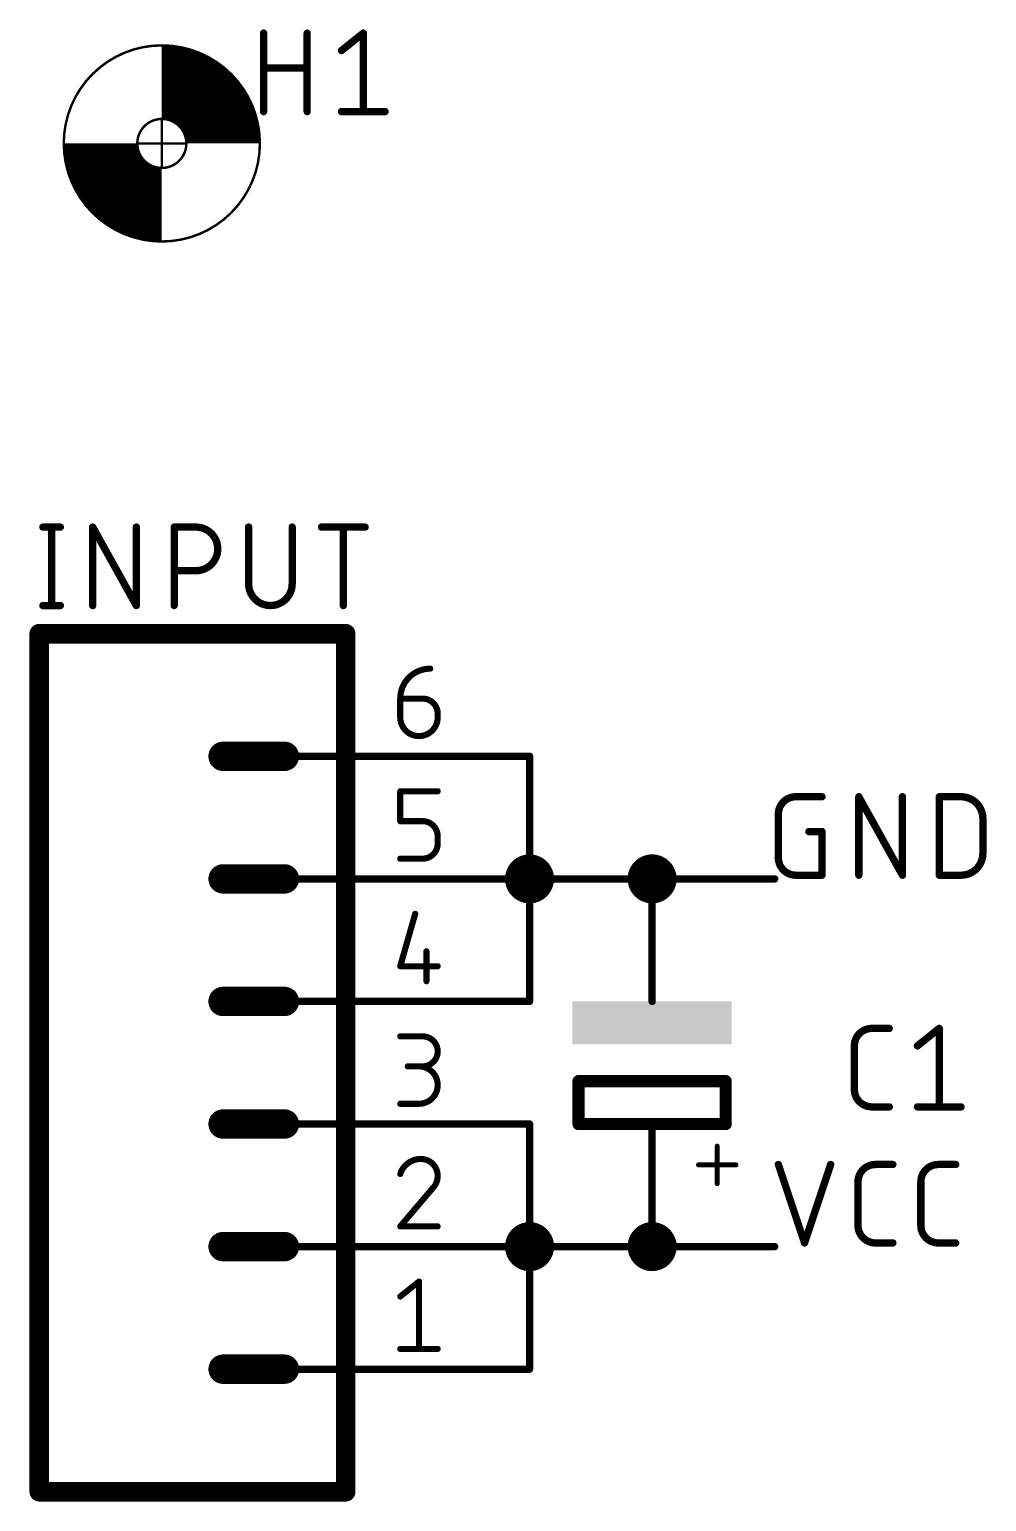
# Model space of a CAD drawing. Extents: x 13 to 226, y 41 to 152.
# Drawn here: x 25.2 to 45.03, y 119.18 to 149.68 of the extents above; entities that cross this region are included whole.
import ezdxf

# ---------------------------------------------------------------- set-up
doc = ezdxf.new("R2010")
doc.units = 0
for name, color, linetype in [('91', 122, 'CONTINUOUS'), ('94', 12, 'CONTINUOUS'), ('95', 251, 'CONTINUOUS')]:
    doc.layers.add(name, color=color, linetype=linetype)

# ---------------------------------------------------------------- blocks, each defined once
blk = doc.blocks.new('RECT')
blk.add_solid([(-0.5, -0.5), (0.5, -0.5), (-0.5, 0.5), (0.5, 0.5)])

msp = doc.modelspace()

# ---------------------------------------------------------------- linework, layer by layer
at = {"layer": '91', "const_width": 0.1524}
for points in [[(35.56, 134.62), (35.56, 132.08)], [(35.56, 129.54), (35.56, 132.08)], [(35.56, 132.08), (38.1, 132.08)], [(38.1, 132.08), (40.64, 132.08)], [(35.56, 127), (35.56, 124.46)], [(35.56, 121.92), (35.56, 124.46)], [(35.56, 124.46), (38.1, 124.46)], [(38.1, 124.46), (40.64, 124.46)]]:
    msp.add_lwpolyline(points, dxfattribs=at)
at = {"layer": '91'}
for points, const_width in [([(35.5981, 134.62, 1), (35.5219, 134.62)], 0.0762), ([(35.56, 131.826, 1), (35.56, 132.334, 1), (35.56, 131.826)], 0.508), ([(38.1, 131.826, 1), (38.1, 132.334, 1), (38.1, 131.826)], 0.508), ([(35.5981, 132.08, 1), (35.5219, 132.08)], 0.0762), ([(35.56, 132.1181, 1), (35.56, 132.0419)], 0.0762), ([(35.5219, 132.08, 1), (35.5981, 132.08)], 0.0762), ([(38.1, 132.1181, 1), (38.1, 132.0419)], 0.0762), ([(38.1, 132.0419, 1), (38.1, 132.1181)], 0.0762), ([(40.64, 132.0419, 1), (40.64, 132.1181)], 0.0762), ([(35.5219, 129.54, 1), (35.5981, 129.54)], 0.0762), ([(35.5981, 127, 1), (35.5219, 127)], 0.0762), ([(35.56, 124.206, 1), (35.56, 124.714, 1), (35.56, 124.206)], 0.508), ([(38.1, 124.206, 1), (38.1, 124.714, 1), (38.1, 124.206)], 0.508), ([(35.5981, 124.46, 1), (35.5219, 124.46)], 0.0762), ([(35.56, 124.4981, 1), (35.56, 124.4219)], 0.0762), ([(35.5219, 124.46, 1), (35.5981, 124.46)], 0.0762), ([(38.1, 124.4981, 1), (38.1, 124.4219)], 0.0762), ([(38.1, 124.4219, 1), (38.1, 124.4981)], 0.0762), ([(40.64, 124.4219, 1), (40.64, 124.4981)], 0.0762), ([(35.5219, 121.92, 1), (35.5981, 121.92)], 0.0762)]:
    msp.add_lwpolyline(points, format="xyb", dxfattribs=dict(at, const_width=const_width))
at = {"layer": '94'}
for points, const_width in [([(27.94, 145.288, 1), (27.94, 149.352, 1), (27.94, 145.288)], 0.0508), ([(29.21, 147.32, 0.4142), (27.94, 148.59)], 1.524), ([(26.67, 147.32, 0.4142), (27.94, 146.05)], 1.524), ([(27.94, 146.812, 1), (27.94, 147.828, 1), (27.94, 146.812)], 0.0508), ([(27.9527, 147.828, 1), (27.9273, 147.828)], 0.0254), ([(27.432, 147.3327, 1), (27.432, 147.3073)], 0.0254), ([(28.448, 147.3073, 1), (28.448, 147.3327)], 0.0254), ([(27.9273, 146.812, 1), (27.9527, 146.812)], 0.0254), ([(25.5016, 137.16, 1), (25.2984, 137.16)], 0.2032), ([(25.4, 137.2616, 1), (25.4, 137.0584)], 0.2032), ([(31.8516, 137.16, 1), (31.6484, 137.16)], 0.2032), ([(31.75, 137.0584, 1), (31.75, 137.2616)], 0.2032), ([(29.21, 134.7724, 1), (29.21, 134.4676)], 0.3048), ([(30.48, 134.4676, 1), (30.48, 134.7724)], 0.3048), ([(30.48, 134.6581, 1), (30.48, 134.5819)], 0.0762), ([(35.56, 134.5819, 1), (35.56, 134.6581)], 0.0762), ([(29.21, 132.2324, 1), (29.21, 131.9276)], 0.3048), ([(30.48, 131.9276, 1), (30.48, 132.2324)], 0.3048), ([(30.48, 132.1181, 1), (30.48, 132.0419)], 0.0762), ([(35.56, 132.0419, 1), (35.56, 132.1181)], 0.0762), ([(38.1381, 132.08, 1), (38.0619, 132.08)], 0.0762), ([(29.21, 129.6924, 1), (29.21, 129.3876)], 0.3048), ([(30.48, 129.3876, 1), (30.48, 129.6924)], 0.3048), ([(30.48, 129.5781, 1), (30.48, 129.5019)], 0.0762), ([(35.56, 129.5019, 1), (35.56, 129.5781)], 0.0762), ([(38.0619, 129.54, 1), (38.1381, 129.54)], 0.0762), ([(36.576, 127.9525, 1), (36.576, 127.8255)], 0.127), ([(36.6395, 127.889, 1), (36.5125, 127.889)], 0.127), ([(39.6875, 127.889, 1), (39.5605, 127.889)], 0.127), ([(39.624, 127.8255, 1), (39.624, 127.9525)], 0.127), ([(29.21, 127.1524, 1), (29.21, 126.8476)], 0.3048), ([(30.48, 126.8476, 1), (30.48, 127.1524)], 0.3048), ([(30.48, 127.0381, 1), (30.48, 126.9619)], 0.0762), ([(35.56, 126.9619, 1), (35.56, 127.0381)], 0.0762), ([(36.576, 127.0635, 1), (36.576, 126.9365)], 0.127), ([(36.5125, 127, 1), (36.6395, 127)], 0.127), ([(38.1381, 127, 1), (38.0619, 127)], 0.0762), ([(39.5605, 127, 1), (39.6875, 127)], 0.127), ([(39.624, 126.9365, 1), (39.624, 127.0635)], 0.127), ([(39.4744, 126.5428, 1), (39.4236, 126.5428)], 0.0508), ([(39.0596, 126.1787, 1), (39.0596, 126.1279)], 0.0508), ([(39.8385, 126.1279, 1), (39.8385, 126.1787)], 0.0508), ([(39.4236, 125.7639, 1), (39.4744, 125.7639)], 0.0508), ([(29.21, 124.6124, 1), (29.21, 124.3076)], 0.3048), ([(30.48, 124.3076, 1), (30.48, 124.6124)], 0.3048), ([(30.48, 124.4981, 1), (30.48, 124.4219)], 0.0762), ([(35.56, 124.4219, 1), (35.56, 124.4981)], 0.0762), ([(38.0619, 124.46, 1), (38.1381, 124.46)], 0.0762), ([(29.21, 122.0724, 1), (29.21, 121.7676)], 0.3048), ([(30.48, 121.7676, 1), (30.48, 122.0724)], 0.3048), ([(30.48, 121.9581, 1), (30.48, 121.8819)], 0.0762), ([(35.56, 121.8819, 1), (35.56, 121.9581)], 0.0762), ([(25.4, 119.4816, 1), (25.4, 119.2784)], 0.2032), ([(31.75, 119.2784, 1), (31.75, 119.4816)], 0.2032), ([(25.2984, 119.38, 1), (25.5016, 119.38)], 0.2032), ([(31.6484, 119.38, 1), (31.8516, 119.38)], 0.2032)]:
    msp.add_lwpolyline(points, format="xyb", dxfattribs=dict(at, const_width=const_width))
for points, const_width in [([(27.94, 147.828), (27.94, 146.812)], 0.0508), ([(27.432, 147.32), (28.448, 147.32)], 0.0508), ([(25.4, 137.16), (25.4, 119.38)], 0.4064), ([(25.4, 137.16), (31.75, 137.16)], 0.4064), ([(31.75, 119.38), (31.75, 137.16)], 0.4064), ([(29.21, 134.62), (30.48, 134.62)], 0.6096), ([(35.56, 134.62), (30.48, 134.62)], 0.1524), ([(29.21, 132.08), (30.48, 132.08)], 0.6096), ([(35.56, 132.08), (30.48, 132.08)], 0.1524), ([(38.1, 132.08), (38.1, 129.54)], 0.1524), ([(29.21, 129.54), (30.48, 129.54)], 0.6096), ([(35.56, 129.54), (30.48, 129.54)], 0.1524), ([(39.624, 127.889), (36.576, 127.889)], 0.254), ([(36.576, 127.889), (36.576, 127)], 0.254), ([(39.624, 127), (39.624, 127.889)], 0.254), ([(29.21, 127), (30.48, 127)], 0.6096), ([(35.56, 127), (30.48, 127)], 0.1524), ([(39.624, 127), (36.576, 127)], 0.254), ([(38.1, 124.46), (38.1, 127)], 0.1524), ([(39.449, 125.7639), (39.449, 126.5428)], 0.1016), ([(39.8385, 126.1533), (39.0596, 126.1533)], 0.1016), ([(29.21, 124.46), (30.48, 124.46)], 0.6096), ([(35.56, 124.46), (30.48, 124.46)], 0.1524), ([(29.21, 121.92), (30.48, 121.92)], 0.6096), ([(35.56, 121.92), (30.48, 121.92)], 0.1524), ([(31.75, 119.38), (25.4, 119.38)], 0.4064)]:
    msp.add_lwpolyline(points, dxfattribs=dict(at, const_width=const_width))
at = {"layer": '95'}
for points, const_width in [([(30.0482, 147.9804), (30.0482, 149.606)], 0.1524), ([(30.9513, 149.606), (30.9513, 147.9804)], 0.1524), ([(31.6634, 149.2448), (32.115, 149.606)], 0.1524), ([(32.115, 149.606), (32.115, 147.9804)], 0.1524), ([(30.0482, 148.8835), (30.9513, 148.8835)], 0.1524), ([(31.6634, 147.9804), (32.5665, 147.9804)], 0.1524), ([(25.4762, 139.3698), (25.8374, 139.3698)], 0.1524), ([(25.6568, 139.3698), (25.6568, 137.7442)], 0.1524), ([(26.5079, 137.7442), (26.5079, 139.3698)], 0.1524), ([(26.5079, 139.3698), (27.411, 137.7442)], 0.1524), ([(27.411, 137.7442), (27.411, 139.3698)], 0.1524), ([(28.1963, 137.7442), (28.1963, 139.3698)], 0.1524), ([(28.1963, 139.3698), (28.6479, 139.3698)], 0.1524), ([(29.7383, 139.3698), (29.7383, 138.1958)], 0.1524), ([(30.6414, 138.1958), (30.6414, 139.3698)], 0.1524), ([(31.2493, 139.3698), (32.1525, 139.3698)], 0.1524), ([(31.7009, 137.7442), (31.7009, 139.3698)], 0.1524), ([(28.6479, 138.4667), (28.1963, 138.4667)], 0.1524), ([(25.4762, 137.7442), (25.8374, 137.7442)], 0.1524), ([(32.8803, 135.8152), (33.346, 135.8152)], 0.127), ([(32.8803, 135.4272), (32.8803, 135.8152)], 0.127), ([(33.6564, 135.5048), (33.6564, 135.4272)], 0.127), ([(32.8803, 133.2752), (32.8803, 133.8961)], 0.127), ([(32.8803, 133.8961), (33.6564, 133.8961)], 0.127), ([(41.0774, 133.7818), (41.6193, 133.7818)], 0.1524), ([(42.3835, 132.1562), (42.3835, 133.7818)], 0.1524), ([(42.3835, 133.7818), (43.2866, 132.1562)], 0.1524), ([(43.2866, 132.1562), (43.2866, 133.7818)], 0.1524), ([(44.0509, 132.1562), (44.0509, 133.7818)], 0.1524), ([(44.0509, 133.7818), (44.5024, 133.7818)], 0.1524), ([(33.346, 133.2752), (32.8803, 133.2752)], 0.127), ([(40.7162, 132.5174), (40.7162, 133.4206)], 0.1524), ([(44.954, 133.3302), (44.954, 132.6078)], 0.1524), ([(33.6564, 132.8095), (33.6564, 132.9648)], 0.127), ([(41.3484, 133.0593), (41.6193, 133.0593)], 0.1524), ([(41.6193, 133.0593), (41.6193, 132.1562)], 0.1524), ([(32.8803, 132.4991), (33.346, 132.4991)], 0.127), ([(41.6193, 132.1562), (41.0774, 132.1562)], 0.1524), ([(44.5024, 132.1562), (44.0509, 132.1562)], 0.1524), ([(33.1907, 131.3561), (32.8803, 130.2695)], 0.127), ([(33.4236, 130.58), (33.4236, 129.9591)], 0.127), ([(32.8803, 130.2695), (33.6564, 130.2695)], 0.127), ([(42.6524, 128.9812), (43.0136, 128.9812)], 0.1524), ([(43.5977, 128.62), (44.0492, 128.9812)], 0.1524), ([(44.0492, 128.9812), (44.0492, 127.3556)], 0.1524), ([(32.8803, 128.8161), (33.346, 128.8161)], 0.127), ([(42.2911, 127.7168), (42.2911, 128.62)], 0.1524), ([(33.346, 128.1952), (33.0355, 128.1952)], 0.127), ([(32.8803, 127.4191), (33.2684, 127.4191)], 0.127), ([(43.0136, 127.3556), (42.6524, 127.3556)], 0.1524), ([(43.5977, 127.3556), (44.5008, 127.3556)], 0.1524), ([(40.7162, 126.1618), (41.2581, 124.5362)], 0.1524), ([(41.2581, 124.5362), (41.7999, 126.1618)], 0.1524), ([(42.7269, 126.1618), (43.0882, 126.1618)], 0.1524), ([(44.0295, 126.1618), (44.3908, 126.1618)], 0.1524), ([(33.54, 125.6552), (32.8803, 124.8791)], 0.127), ([(42.3657, 124.8974), (42.3657, 125.8006)], 0.1524), ([(43.6683, 124.8974), (43.6683, 125.8006)], 0.1524), ([(32.8803, 124.8791), (33.6564, 124.8791)], 0.127), ([(43.0882, 124.5362), (42.7269, 124.5362)], 0.1524), ([(44.3908, 124.5362), (44.0295, 124.5362)], 0.1524), ([(32.8803, 123.4257), (33.2684, 123.7361)], 0.127), ([(33.2684, 123.7361), (33.2684, 122.3391)], 0.127), ([(32.8803, 122.3391), (33.6564, 122.3391)], 0.127)]:
    msp.add_lwpolyline(points, dxfattribs=dict(at, const_width=const_width))
for points, const_width in [([(30.0863, 149.606, 1), (30.0101, 149.606)], 0.0762), ([(30.9894, 149.606, 1), (30.9132, 149.606)], 0.0762), ([(32.1531, 149.606, 1), (32.0769, 149.606)], 0.0762), ([(32.1388, 149.5762, 1), (32.0912, 149.6358)], 0.0762), ([(31.6396, 149.2745, 1), (31.6872, 149.215)], 0.0762), ([(30.0482, 148.9216, 1), (30.0482, 148.8454)], 0.0762), ([(30.9513, 148.8454, 1), (30.9513, 148.9216)], 0.0762), ([(30.0101, 147.9804, 1), (30.0863, 147.9804)], 0.0762), ([(30.9132, 147.9804, 1), (30.9894, 147.9804)], 0.0762), ([(31.6634, 148.0185, 1), (31.6634, 147.9423)], 0.0762), ([(32.0769, 147.9804, 1), (32.1531, 147.9804)], 0.0762), ([(32.5665, 147.9423, 1), (32.5665, 148.0185)], 0.0762), ([(25.4762, 139.4079, 1), (25.4762, 139.3317)], 0.0762), ([(25.6949, 139.3698, 1), (25.6187, 139.3698)], 0.0762), ([(25.8374, 139.3317, 1), (25.8374, 139.4079)], 0.0762), ([(26.546, 139.3698, 1), (26.4698, 139.3698)], 0.0762), ([(26.5412, 139.3883, 1), (26.4746, 139.3513)], 0.0762), ([(27.4491, 139.3698, 1), (27.3729, 139.3698)], 0.0762), ([(28.2344, 139.3698, 1), (28.1582, 139.3698)], 0.0762), ([(28.1963, 139.4079, 1), (28.1963, 139.3317)], 0.0762), ([(28.6479, 138.4667, 1), (28.6479, 139.3698)], 0.1524), ([(28.6479, 139.4079, 1), (28.6479, 139.3317)], 0.0762), ([(28.6479, 139.3317, 1), (28.6479, 139.4079)], 0.0762), ([(29.7764, 139.3698, 1), (29.7002, 139.3698)], 0.0762), ([(30.6795, 139.3698, 1), (30.6033, 139.3698)], 0.0762), ([(31.2493, 139.4079, 1), (31.2493, 139.3317)], 0.0762), ([(31.739, 139.3698, 1), (31.6628, 139.3698)], 0.0762), ([(32.1525, 139.3317, 1), (32.1525, 139.4079)], 0.0762), ([(28.1963, 138.5048, 1), (28.1963, 138.4286)], 0.0762), ([(28.6479, 138.5048, 1), (28.6479, 138.4286)], 0.0762), ([(28.6479, 138.4286, 1), (28.6479, 138.5048)], 0.0762), ([(29.7383, 138.1958, 1), (30.6414, 138.1958)], 0.1524), ([(29.7764, 138.1958, 1), (29.7002, 138.1958)], 0.0762), ([(29.7002, 138.1958, 1), (29.7764, 138.1958)], 0.0762), ([(30.6795, 138.1958, 1), (30.6033, 138.1958)], 0.0762), ([(30.6033, 138.1958, 1), (30.6795, 138.1958)], 0.0762), ([(25.4762, 137.7823, 1), (25.4762, 137.7061)], 0.0762), ([(25.6187, 137.7442, 1), (25.6949, 137.7442)], 0.0762), ([(25.8374, 137.7061, 1), (25.8374, 137.7823)], 0.0762), ([(26.4698, 137.7442, 1), (26.546, 137.7442)], 0.0762), ([(27.3729, 137.7442, 1), (27.4491, 137.7442)], 0.0762), ([(27.3777, 137.7257, 1), (27.4443, 137.7627)], 0.0762), ([(28.1582, 137.7442, 1), (28.2344, 137.7442)], 0.0762), ([(31.6628, 137.7442, 1), (31.739, 137.7442)], 0.0762), ([(33.5012, 136.4361, 0.4142), (32.8803, 135.8152)], 0.127), ([(33.5012, 136.4044, 1), (33.5012, 136.4678)], 0.0635), ([(32.9121, 135.8152, 1), (32.8485, 135.8152)], 0.0635), ([(32.8485, 135.8152, 1), (32.9121, 135.8152)], 0.0635), ([(32.8803, 135.847, 1), (32.8803, 135.7835)], 0.0635), ([(33.6564, 135.5048, 0.4142), (33.346, 135.8152)], 0.127), ([(33.346, 135.847, 1), (33.346, 135.7835)], 0.0635), ([(33.346, 135.7835, 1), (33.346, 135.847)], 0.0635), ([(32.912, 135.4272, 1), (32.8485, 135.4272)], 0.0635), ([(32.8485, 135.4272, 1), (32.9121, 135.4272)], 0.0635), ([(32.8803, 135.4272, 1), (33.6564, 135.4272)], 0.127), ([(33.6882, 135.5048, 1), (33.6247, 135.5048)], 0.0635), ([(33.6247, 135.5048, 1), (33.6882, 135.5048)], 0.0635), ([(33.6882, 135.4272, 1), (33.6247, 135.4272)], 0.0635), ([(33.6247, 135.4272, 1), (33.6882, 135.4272)], 0.0635), ([(32.9121, 133.8961, 1), (32.8485, 133.8961)], 0.0635), ([(32.8803, 133.9279, 1), (32.8803, 133.8644)], 0.0635), ([(33.6564, 133.8644, 1), (33.6564, 133.9279)], 0.0635), ([(41.0774, 133.7818, 0.4142), (40.7162, 133.4206)], 0.1524), ([(41.0774, 133.8199, 1), (41.0774, 133.7437)], 0.0762), ([(41.0774, 133.7437, 1), (41.0774, 133.8199)], 0.0762), ([(41.6193, 133.7437, 1), (41.6193, 133.8199)], 0.0762), ([(42.4216, 133.7818, 1), (42.3454, 133.7818)], 0.0762), ([(42.4168, 133.8003, 1), (42.3502, 133.7633)], 0.0762), ([(43.3247, 133.7818, 1), (43.2485, 133.7818)], 0.0762), ([(44.089, 133.7818, 1), (44.0128, 133.7818)], 0.0762), ([(44.0509, 133.8199, 1), (44.0509, 133.7437)], 0.0762), ([(44.954, 133.3302, 0.4142), (44.5024, 133.7818)], 0.1524), ([(44.5024, 133.8199, 1), (44.5024, 133.7437)], 0.0762), ([(44.5024, 133.7437, 1), (44.5024, 133.8199)], 0.0762), ([(32.8803, 133.307, 1), (32.8803, 133.2435)], 0.0635), ([(33.6564, 132.9648, 0.4142), (33.346, 133.2752)], 0.127), ([(33.346, 133.307, 1), (33.346, 133.2435)], 0.0635), ([(33.346, 133.2435, 1), (33.346, 133.307)], 0.0635), ([(40.7543, 133.4206, 1), (40.6781, 133.4206)], 0.0762), ([(40.6781, 133.4206, 1), (40.7543, 133.4206)], 0.0762), ([(44.9921, 133.3302, 1), (44.9159, 133.3302)], 0.0762), ([(44.9159, 133.3302, 1), (44.9921, 133.3302)], 0.0762), ([(32.8485, 133.2752, 1), (32.9121, 133.2752)], 0.0635), ([(33.6882, 132.9648, 1), (33.6247, 132.9648)], 0.0635), ([(41.3484, 133.0974, 1), (41.3484, 133.0212)], 0.0762), ([(41.6574, 133.0593, 1), (41.5812, 133.0593)], 0.0762), ([(41.6193, 133.0212, 1), (41.6193, 133.0974)], 0.0762), ([(33.346, 132.4991, 0.4142), (33.6564, 132.8095)], 0.127), ([(33.6247, 132.9648, 1), (33.6882, 132.9648)], 0.0635), ([(33.6882, 132.8095, 1), (33.6247, 132.8095)], 0.0635), ([(33.6247, 132.8095, 1), (33.6882, 132.8095)], 0.0635), ([(32.8803, 132.5308, 1), (32.8803, 132.4674)], 0.0635), ([(33.346, 132.5308, 1), (33.346, 132.4674)], 0.0635), ([(33.346, 132.4674, 1), (33.346, 132.5308)], 0.0635), ([(40.7162, 132.5174, 0.4142), (41.0774, 132.1562)], 0.1524), ([(40.7543, 132.5174, 1), (40.6781, 132.5174)], 0.0762), ([(40.6781, 132.5174, 1), (40.7543, 132.5174)], 0.0762), ([(44.5024, 132.1562, 0.4142), (44.954, 132.6078)], 0.1524), ([(44.9921, 132.6078, 1), (44.9159, 132.6078)], 0.0762), ([(44.9159, 132.6078, 1), (44.9921, 132.6078)], 0.0762), ([(41.0774, 132.1943, 1), (41.0774, 132.1181)], 0.0762), ([(41.0774, 132.1181, 1), (41.0774, 132.1943)], 0.0762), ([(41.5812, 132.1562, 1), (41.6574, 132.1562)], 0.0762), ([(41.6193, 132.1181, 1), (41.6193, 132.1943)], 0.0762), ([(42.3454, 132.1562, 1), (42.4216, 132.1562)], 0.0762), ([(43.2485, 132.1562, 1), (43.3247, 132.1562)], 0.0762), ([(43.2533, 132.1377, 1), (43.3199, 132.1747)], 0.0762), ([(44.0509, 132.1943, 1), (44.0509, 132.1181)], 0.0762), ([(44.0128, 132.1562, 1), (44.089, 132.1562)], 0.0762), ([(44.5024, 132.1943, 1), (44.5024, 132.1181)], 0.0762), ([(44.5024, 132.1181, 1), (44.5024, 132.1943)], 0.0762), ([(33.2213, 131.3474, 1), (33.1602, 131.3648)], 0.0635), ([(33.4553, 130.58, 1), (33.3918, 130.58)], 0.0635), ([(32.8803, 130.3013, 1), (32.8803, 130.2378)], 0.0635), ([(32.8498, 130.2783, 1), (32.9108, 130.2608)], 0.0635), ([(33.6564, 130.2378, 1), (33.6564, 130.3013)], 0.0635), ([(33.3918, 129.9591, 1), (33.4553, 129.9591)], 0.0635), ([(42.6524, 128.9812, 0.4142), (42.2911, 128.62)], 0.1524), ([(42.6524, 129.0193, 1), (42.6524, 128.9431)], 0.0762), ([(42.6524, 128.9431, 1), (42.6524, 129.0193)], 0.0762), ([(43.0136, 128.9431, 1), (43.0136, 129.0193)], 0.0762), ([(44.0873, 128.9812, 1), (44.0111, 128.9812)], 0.0762), ([(44.073, 128.9514, 1), (44.0254, 129.011)], 0.0762), ([(32.8803, 128.8478, 1), (32.8803, 128.7844)], 0.0635), ([(33.346, 128.1952, 1), (33.346, 128.8161)], 0.127), ([(33.346, 128.8478, 1), (33.346, 128.7844)], 0.0635), ([(33.346, 128.7844, 1), (33.346, 128.8478)], 0.0635), ([(42.3292, 128.62, 1), (42.253, 128.62)], 0.0762), ([(42.253, 128.62, 1), (42.3292, 128.62)], 0.0762), ([(43.5739, 128.6497, 1), (43.6215, 128.5902)], 0.0762), ([(33.0355, 128.227, 1), (33.0355, 128.1635)], 0.0635), ([(33.2684, 127.4191, 1), (33.2684, 128.1952)], 0.127), ([(33.2684, 128.227, 1), (33.2684, 128.1635)], 0.0635), ([(33.346, 128.227, 1), (33.346, 128.1635)], 0.0635), ([(33.346, 128.1635, 1), (33.346, 128.227)], 0.0635), ([(42.2911, 127.7168, 0.4142), (42.6524, 127.3556)], 0.1524), ([(42.3292, 127.7168, 1), (42.253, 127.7168)], 0.0762), ([(42.253, 127.7168, 1), (42.3292, 127.7168)], 0.0762), ([(32.8803, 127.4509, 1), (32.8803, 127.3873)], 0.0635), ([(33.2684, 127.4509, 1), (33.2684, 127.3873)], 0.0635), ([(33.2684, 127.3873, 1), (33.2684, 127.4509)], 0.0635), ([(42.6524, 127.3937, 1), (42.6524, 127.3175)], 0.0762), ([(42.6524, 127.3175, 1), (42.6524, 127.3937)], 0.0762), ([(43.0136, 127.3175, 1), (43.0136, 127.3937)], 0.0762), ([(43.5977, 127.3937, 1), (43.5977, 127.3175)], 0.0762), ([(44.0111, 127.3556, 1), (44.0873, 127.3556)], 0.0762), ([(44.5008, 127.3175, 1), (44.5008, 127.3937)], 0.0762), ([(33.3072, 126.2761, 0.3252), (32.8803, 125.9657)], 0.127), ([(33.3072, 126.3079, 1), (33.3072, 126.2443)], 0.0635), ([(33.6564, 125.9269, 0.4142), (33.3072, 126.2761)], 0.127), ([(33.3072, 126.2444, 1), (33.3072, 126.3078)], 0.0635), ([(32.8501, 125.9754, 1), (32.9105, 125.9559)], 0.0635), ([(33.54, 125.6552, 0.2053), (33.6564, 125.9269)], 0.127), ([(33.6882, 125.9268, 1), (33.6247, 125.9269)], 0.0635), ([(40.7523, 126.1738, 1), (40.6801, 126.1498)], 0.0762), ([(41.8361, 126.1498, 1), (41.7638, 126.1738)], 0.0762), ([(42.7269, 126.1618, 0.4142), (42.3657, 125.8006)], 0.1524), ([(42.7269, 126.1999, 1), (42.7269, 126.1237)], 0.0762), ([(42.7269, 126.1237, 1), (42.7269, 126.1999)], 0.0762), ([(43.0882, 126.1237, 1), (43.0882, 126.1999)], 0.0762), ([(44.0295, 126.1618, 0.4142), (43.6683, 125.8006)], 0.1524), ([(44.0295, 126.1999, 1), (44.0295, 126.1237)], 0.0762), ([(44.0295, 126.1237, 1), (44.0295, 126.1999)], 0.0762), ([(44.3908, 126.1237, 1), (44.3908, 126.1999)], 0.0762), ([(33.5181, 125.6782, 1), (33.5619, 125.6322)], 0.0635), ([(33.5642, 125.6346, 1), (33.5158, 125.6758)], 0.0635), ([(33.6247, 125.9269, 1), (33.6882, 125.9269)], 0.0635), ([(42.4038, 125.8006, 1), (42.3276, 125.8006)], 0.0762), ([(42.3276, 125.8006, 1), (42.4038, 125.8006)], 0.0762), ([(43.7064, 125.8006, 1), (43.6302, 125.8006)], 0.0762), ([(43.6302, 125.8006, 1), (43.7064, 125.8006)], 0.0762), ([(32.8803, 124.9109, 1), (32.8803, 124.8474)], 0.0635), ([(32.8561, 124.8997, 1), (32.9045, 124.8585)], 0.0635), ([(33.6564, 124.8474, 1), (33.6564, 124.9109)], 0.0635), ([(42.3657, 124.8974, 0.4142), (42.7269, 124.5362)], 0.1524), ([(42.4038, 124.8974, 1), (42.3276, 124.8974)], 0.0762), ([(42.3276, 124.8974, 1), (42.4038, 124.8974)], 0.0762), ([(43.6683, 124.8974, 0.4142), (44.0295, 124.5362)], 0.1524), ([(43.7064, 124.8974, 1), (43.6302, 124.8974)], 0.0762), ([(43.6302, 124.8974, 1), (43.7064, 124.8974)], 0.0762), ([(41.2219, 124.5482, 1), (41.2942, 124.5242)], 0.0762), ([(41.2219, 124.5242, 1), (41.2942, 124.5482)], 0.0762), ([(42.7269, 124.5743, 1), (42.7269, 124.4981)], 0.0762), ([(42.7269, 124.4981, 1), (42.7269, 124.5743)], 0.0762), ([(43.0882, 124.4981, 1), (43.0882, 124.5743)], 0.0762), ([(44.0295, 124.5743, 1), (44.0295, 124.4981)], 0.0762), ([(44.0295, 124.4981, 1), (44.0295, 124.5743)], 0.0762), ([(44.3908, 124.4981, 1), (44.3908, 124.5743)], 0.0762), ([(33.3001, 123.7361, 1), (33.2366, 123.7361)], 0.0635), ([(33.2882, 123.7113, 1), (33.2485, 123.7609)], 0.0635), ([(32.8605, 123.4504, 1), (32.9001, 123.4009)], 0.0635), ([(32.8803, 122.3709, 1), (32.8803, 122.3073)], 0.0635), ([(33.2366, 122.3391, 1), (33.3001, 122.3391)], 0.0635), ([(33.6564, 122.3073, 1), (33.6564, 122.3709)], 0.0635)]:
    msp.add_lwpolyline(points, format="xyb", dxfattribs=dict(at, const_width=const_width))

# ---------------------------------------------------------------- block references
at = {"layer": '94', "xscale": 3.302, "yscale": 0.889, "rotation": 180}
msp.add_blockref('RECT', (38.1, 129.0955), dxfattribs=at)

doc.saveas('drawing.dxf')
